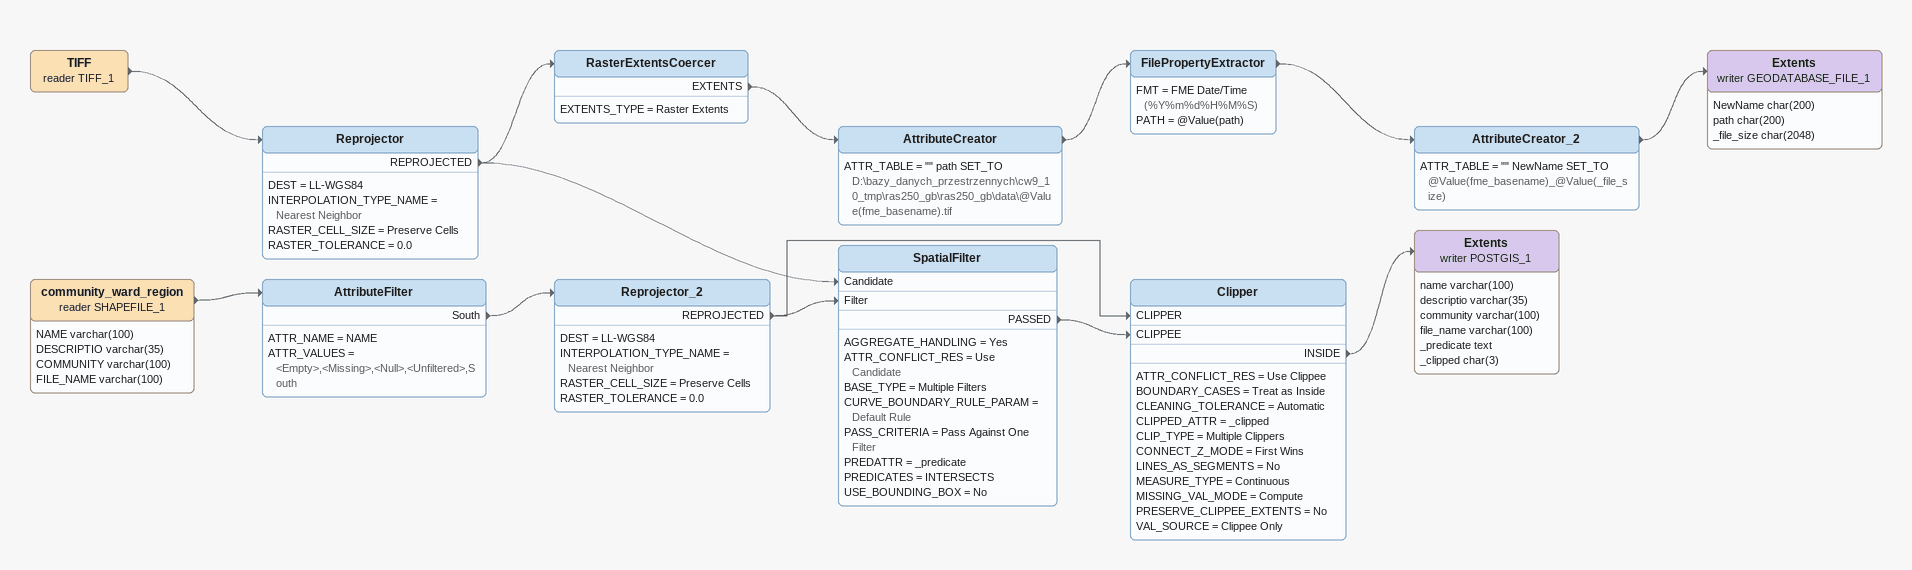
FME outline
community_ward_region (reader SHAPEFILE_1)
    attributes: NAME varchar(100), DESCRIPTIO varchar(35), COMMUNITY varchar(100), FILE_NAME varchar(100)
    -> AttributeFilter
AttributeFilter
    ATTR_NAME = NAME
    ATTR_VALUES = <Empty>,<Missing>,<Null>,<Unfiltered>,South
    South -> Reprojector_2
Reprojector_2
    DEST = LL-WGS84
    INTERPOLATION_TYPE_NAME = Nearest Neighbor
    RASTER_CELL_SIZE = Preserve Cells
    RASTER_TOLERANCE = 0.0
    REPROJECTED -> SpatialFilter [Filter]
    REPROJECTED -> Clipper [CLIPPER]
TIFF (reader TIFF_1)
    -> Reprojector
Reprojector
    DEST = LL-WGS84
    INTERPOLATION_TYPE_NAME = Nearest Neighbor
    RASTER_CELL_SIZE = Preserve Cells
    RASTER_TOLERANCE = 0.0
    REPROJECTED -> RasterExtentsCoercer
    REPROJECTED -> SpatialFilter [Candidate]
RasterExtentsCoercer
    EXTENTS_TYPE = Raster Extents
    EXTENTS -> AttributeCreator
AttributeCreator
    ATTR_TABLE = "" path SET_TO D:\bazy_danych_przestrzennych\cw9_10_tmp\ras250_gb\ras250_gb\data\@Value(fme_basename).tif
    -> FilePropertyExtractor
FilePropertyExtractor
    FMT = FME Date/Time (%Y%m%d%H%M%S)
    PATH = @Value(path)
    -> AttributeCreator_2
AttributeCreator_2
    ATTR_TABLE = "" NewName SET_TO @Value(fme_basename)_@Value(_file_size)
    -> Extents (writer GEODATABASE_FILE_1)
Extents (writer GEODATABASE_FILE_1)
    attributes: NewName char(200), path char(200), _file_size char(2048)
SpatialFilter
    AGGREGATE_HANDLING = Yes
    ATTR_CONFLICT_RES = Use Candidate
    BASE_TYPE = Multiple Filters
    CURVE_BOUNDARY_RULE_PARAM = Default Rule
    PASS_CRITERIA = Pass Against One Filter
    PREDATTR = _predicate
    PREDICATES = INTERSECTS
    USE_BOUNDING_BOX = No
    PASSED -> Clipper [CLIPPEE]
Clipper
    ATTR_CONFLICT_RES = Use Clippee
    BOUNDARY_CASES = Treat as Inside
    CLEANING_TOLERANCE = Automatic
    CLIPPED_ATTR = _clipped
    CLIP_TYPE = Multiple Clippers
    CONNECT_Z_MODE = First Wins
    LINES_AS_SEGMENTS = No
    MEASURE_TYPE = Continuous
    MISSING_VAL_MODE = Compute
    PRESERVE_CLIPPEE_EXTENTS = No
    VAL_SOURCE = Clippee Only
    INSIDE -> Extents (writer POSTGIS_1)
Extents (writer POSTGIS_1)
    attributes: name varchar(100), descriptio varchar(35), community varchar(100), file_name varchar(100), _predicate text, _clipped char(3)
